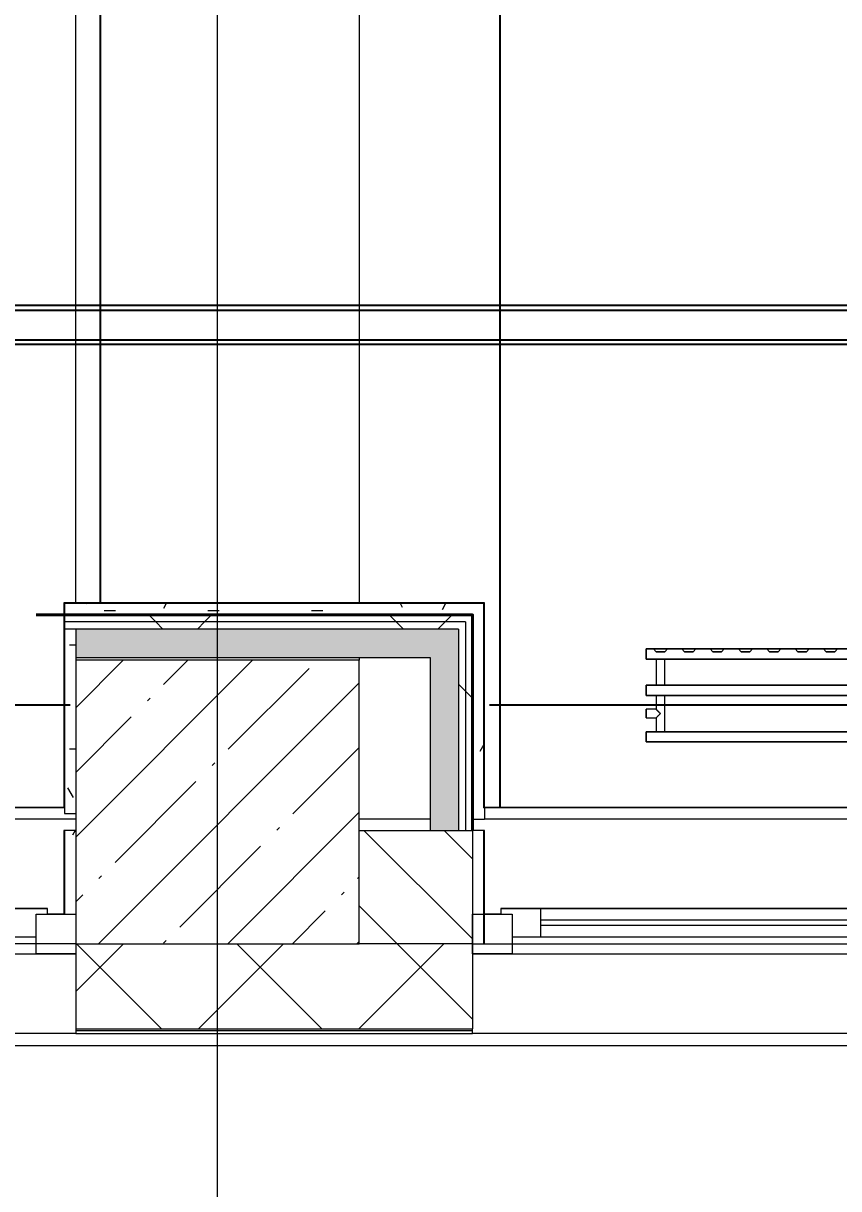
# Model space of a CAD drawing. Header units: millimetres. Extents: x -213911 to 415037, y -3642 to 107391.
# Drawn here: x 60882 to 62321, y -668 to 1387 of the extents above; entities that cross this region are included whole.
import ezdxf

# ---------------------------------------------------------------- set-up
doc = ezdxf.new("R2010")
doc.units = ezdxf.units.MM
doc.layers.add('3) CF4 монтаж', color=104, linetype='Continuous')
for name, color, linetype, lineweight in [('5.5) Перег WD5', 3, 'Continuous', 40), ('A-FLOR', 7, 'Continuous', 9), ('A-GLAZ', 7, 'Continuous', 9), ('A-GLAZ-1', 7, 'Continuous', 5), ('A-WALL', 7, 'Continuous', 5), ('I-WALL', 7, 'Continuous', 5), ('S-COLS', 7, 'Continuous', 9), ('S-COLS-1', 7, 'Continuous', 5), ('Оси', 7, 'Continuous', 9)]:
    doc.layers.add(name, color=color, linetype=linetype, lineweight=lineweight)
for name, color, linetype, lineweight, true_color in [('A-WALL-1', 9, 'Continuous', 5, 0x808080), ('A-WALL-FNSH-1', 9, 'Continuous', 5, 0x808080), ('M-EQPM-1', 7, 'Continuous', 9, 0xb2b2b2)]:
    doc.layers.add(name, color=color, linetype=linetype, lineweight=lineweight, true_color=true_color)
doc.styles.add('ISOCPEUR_1', font='isocpeur.ttf', dxfattribs={"height": 350})
doc.dimstyles.new('ISO-2_0_0_9К_Средний_округл2', dxfattribs={"dimscale": 304.8, "dimtxt": 199.196235, "dimasz": 0.492126, "dimexe": 0.393701, "dimexo": 0, "dimgap": 0, "dimtad": 1, "dimdec": 0, "dimrnd": 10, "dimzin": 0, "dimdsep": 46, "dimtxsty": 'ISOCPEUR_1', "dimblk1": 'OBLIQUE', "dimblk2": 'OBLIQUE', "dimsah": 1, "dimcen": 0.09, "dimdle": 0.393701, "dimazin": 0, "dimtfac": 1, "dimtdec": 4, "dimtix": 1, "dimtmove": 0, "dimatfit": 3, "dimfxl": 1, "dimtvp": 1, "dimtolj": 1, "dimtzin": 0, "dimarcsym": 2})
pattern_1 = [(0, (64.7, -136.06), (243.84, 60.96), [20.117, -162.763, 20.117, -162.763, -975.36]), (0, (64.7, -136.06), (243.84, 60.96), [-365.76, 20.117, -345.643, 20.117, -162.763, -426.72]), (0, (64.7, -136.06), (243.84, 60.96), [-914.4, 20.117, -101.803, 20.117, -284.683]), (120, (156.14, -105.58), (-174.71291, 180.691634), [20.117, -162.763, 20.117, -162.763, -975.36]), (120, (156.14, -105.58), (-174.71291, 180.691634), [-365.76, 20.117, -345.643, 20.117, -162.763, -426.72]), (120, (156.14, -105.58), (-174.71291, 180.691634), [-914.4, 20.117, -101.803, 20.117, -284.683]), (240, (186.62, 16.34), (-69.12709, -241.651634), [20.117, -162.763, 20.117, -162.763, -975.36]), (240, (186.62, 16.34), (-69.12709, -241.651634), [-365.76, 20.117, -345.643, 20.117, -162.763, -426.72]), (240, (186.62, 16.34), (-69.12709, -241.651634), [-914.4, 20.117, -101.803, 20.117, -284.683])]
pattern_2 = [(45, (64.7, -136.06), (-212.132, 212.132), []), (135, (64.7, -136.06), (-212.132, -212.132), [])]

# ---------------------------------------------------------------- blocks, each defined once
blk = doc.blocks.new('BSC_Колонна _Прямоугольная - 500х500-V11-Объем проектирования 1 этажа')
at = {"layer": 'S-COLS-1'}
h = blk.add_hatch(dxfattribs=at)
h.set_pattern_fill('FP_15', color=256, style=0, pattern_type=2)
h.set_pattern_definition([(45, (-61160, -150), (-114.04925, 114.04925), []), (45, (-61045.95, -150), (-114.04925, 114.04925), [201.613, -40.323, 6.706, -33.617])])
h.paths.add_polyline_path([(-250, -250), (250, -250), (250, 250), (-250, 250), (-250, -157.3)])
for p, q in [((250, 250), (-250, 250)), ((-250, 250), (-250, -250)), ((250, -250), (250, 250)), ((-250, -250), (250, -250))]:
    blk.add_line(p, q, dxfattribs=at)
blk = doc.blocks.new('120_Окно_СКБ_1Ст - 120_Окно_СКБ_1Ст 900х2500_h_-20664874-Объем проектирования 1 этажа')
at = {"layer": 'A-GLAZ'}
for p, q in [((-450, -127), (-450, -57)), ((-450, -57), (-380, -57)), ((-380, -57), (-380, -127)), ((380, -127), (380, -57)), ((380, -57), (450, -57)), ((450, -57), (450, -127)), ((380, -87), (-380, -87)), ((-380, -87), (-380, -127)), ((-330, -137), (-330, -87)), ((330, -137), (330, -87)), ((380, -127), (380, -87)), ((-380, -127), (-450, -127)), ((-380, -127), (-400, -127)), ((-400, -127), (-400, -137)), ((-400, -137), (400, -137)), ((400, -137), (-400, -137)), ((450, -127), (380, -127)), ((400, -127), (380, -127)), ((400, -137), (400, -127))]:
    blk.add_line(p, q, dxfattribs=at)
at = {"layer": 'A-GLAZ-1'}
for p, q in [((450, -57), (-450, -57)), ((-330, -107), (330, -107)), ((330, -117), (-330, -117)), ((-430, -127), (-400, -127)), ((400, -127), (430, -127))]:
    blk.add_line(p, q, dxfattribs=at)
blk = doc.blocks.new('120_Окно_СКБ_2Ст - 120_Окно_СКБ_2Ст 2100х2500 _мал створка справа_-V25-Объем проектирования 1 этажа')
at = {"layer": 'A-GLAZ'}
for p, q in [((980, -127), (980, -57)), ((980, -57), (1050, -57)), ((1050, -57), (1050, -127)), ((980, -87), (220, -87)), ((930, -137), (930, -87)), ((980, -127), (980, -87)), ((200, -137), (1000, -137)), ((1000, -137), (200, -137)), ((1050, -127), (980, -127)), ((1000, -127), (980, -127)), ((1000, -137), (1000, -127))]:
    blk.add_line(p, q, dxfattribs=at)
at = {"layer": 'A-GLAZ-1'}
for p, q in [((1050, -57), (-1050, -57)), ((270, -107), (930, -107)), ((930, -117), (270, -117)), ((1000, -127), (1030, -127))]:
    blk.add_line(p, q, dxfattribs=at)
blk = doc.blocks.new('radiator_prado_classic_z_tip_30_po exemplyaru - Classic Z Тип 30-500-V220-Объем проектирования 1 этажа')
at = {"layer": 'M-EQPM-1'}
for p, q in [((0, 228), (0, 210)), ((1600, 228), (0, 228)), ((0, 210), (0, 228)), ((0, 228), (12.5, 228)), ((12.5, 228), (37.5, 228)), ((37.5, 228), (12.5, 228)), ((12.5, 228), (37.5, 228)), ((12.5, 228), (17.5, 223)), ((12.5, 228), (17.5, 223)), ((32.5, 223), (37.5, 228)), ((37.5, 228), (32.5, 223)), ((37.5, 228), (62.5, 228)), ((62.5, 228), (87.5, 228)), ((87.5, 228), (62.5, 228)), ((62.5, 228), (87.5, 228)), ((62.5, 228), (67.5, 223)), ((62.5, 228), (67.5, 223)), ((82.5, 223), (87.5, 228)), ((87.5, 228), (82.5, 223)), ((87.5, 228), (112.5, 228)), ((112.5, 228), (137.5, 228)), ((137.5, 228), (112.5, 228)), ((112.5, 228), (137.5, 228)), ((112.5, 228), (117.5, 223)), ((112.5, 228), (117.5, 223)), ((132.5, 223), (137.5, 228)), ((137.5, 228), (132.5, 223)), ((137.5, 228), (162.5, 228)), ((162.5, 228), (187.5, 228)), ((187.5, 228), (162.5, 228)), ((162.5, 228), (187.5, 228)), ((162.5, 228), (167.5, 223)), ((162.5, 228), (167.5, 223)), ((182.5, 223), (187.5, 228)), ((187.5, 228), (182.5, 223)), ((187.5, 228), (212.5, 228)), ((212.5, 228), (237.5, 228)), ((237.5, 228), (212.5, 228)), ((212.5, 228), (237.5, 228)), ((212.5, 228), (217.5, 223)), ((212.5, 228), (217.5, 223)), ((232.5, 223), (237.5, 228)), ((237.5, 228), (232.5, 223)), ((237.5, 228), (262.5, 228)), ((262.5, 228), (287.5, 228)), ((287.5, 228), (262.5, 228)), ((262.5, 228), (287.5, 228)), ((262.5, 228), (267.5, 223)), ((262.5, 228), (267.5, 223)), ((282.5, 223), (287.5, 228)), ((287.5, 228), (282.5, 223)), ((287.5, 228), (312.5, 228)), ((312.5, 228), (337.5, 228)), ((337.5, 228), (312.5, 228)), ((312.5, 228), (337.5, 228)), ((312.5, 228), (317.5, 223)), ((312.5, 228), (317.5, 223)), ((332.5, 223), (337.5, 228)), ((337.5, 228), (332.5, 223)), ((337.5, 228), (362.5, 228)), ((0, 210), (1600, 210)), ((17.8, 210), (0, 210)), ((32.5, 223), (17.5, 223)), ((17.5, 223), (32.5, 223)), ((17.5, 210), (17.5, 164)), ((17.5, 210), (17.5, 164)), ((17.8, 210), (17.5, 210)), ((17.5, 210), (17.8, 210)), ((17.8, 210), (17.5, 210)), ((17.5, 210), (32.5, 210)), ((32.2, 210), (17.8, 210)), ((17.8, 210), (32.2, 210)), ((32.2, 210), (17.8, 210)), ((32.5, 210), (32.2, 210)), ((32.2, 210), (32.5, 210)), ((32.5, 210), (32.2, 210)), ((1567.8, 210), (32.2, 210)), ((32.5, 164), (32.5, 210)), ((32.5, 164), (32.5, 210)), ((82.5, 223), (67.5, 223)), ((67.5, 223), (82.5, 223)), ((132.5, 223), (117.5, 223)), ((117.5, 223), (132.5, 223)), ((182.5, 223), (167.5, 223)), ((167.5, 223), (182.5, 223)), ((232.5, 223), (217.5, 223)), ((217.5, 223), (232.5, 223)), ((282.5, 223), (267.5, 223)), ((267.5, 223), (282.5, 223)), ((332.5, 223), (317.5, 223)), ((317.5, 223), (332.5, 223)), ((1600, 164), (0, 164)), ((0, 164), (0, 146)), ((0, 146), (0, 164)), ((0, 164), (17.8, 164)), ((0, 146), (1600, 146)), ((18.5, 146), (0, 146)), ((17.8, 164), (17.5, 164)), ((17.5, 164), (17.8, 164)), ((17.8, 164), (17.5, 164)), ((17.5, 164), (32.5, 164)), ((17.5, 146), (17.5, 121.5)), ((17.5, 146), (17.5, 121.5)), ((17.5, 146), (18.5, 146)), ((18.5, 146), (17.5, 146)), ((17.5, 146), (18.5, 146)), ((32.5, 146), (17.5, 146)), ((32.2, 164), (17.8, 164)), ((17.8, 164), (32.2, 164)), ((32.2, 164), (17.8, 164)), ((18.5, 146), (32.2, 146)), ((32.2, 146), (18.5, 146)), ((18.5, 146), (32.2, 146)), ((32.5, 164), (32.2, 164)), ((32.2, 164), (32.5, 164)), ((32.5, 164), (32.2, 164)), ((32.2, 164), (1567.8, 164)), ((32.2, 146), (32.5, 146)), ((32.5, 146), (32.2, 146)), ((32.2, 146), (32.5, 146)), ((1567.8, 146), (32.2, 146)), ((32.5, 82), (32.5, 146)), ((32.5, 82), (32.5, 146)), ((17.5, 121.5), (0, 121.5)), ((17.5, 121.5), (0, 121.5)), ((0, 121.5), (0, 120.5)), ((0, 106.5), (0, 121.5)), ((0, 120.5), (0, 107.5)), ((0, 120.5), (0, 119.3)), ((0, 114), (0, 120.5)), ((0, 120.5), (0, 120.5)), ((0, 119.3), (0, 117.8)), ((0, 117.8), (0, 114)), ((0, 114), (0, 110.3)), ((0, 107.5), (0, 114)), ((0, 110.3), (0, 108.7)), ((0, 108.7), (0, 107.5)), ((0, 107.5), (0, 106.5)), ((0, 107.5), (0, 107.5)), ((0, 106.5), (17.5, 106.5)), ((0, 106.5), (17.5, 106.5)), ((17.5, 106.5), (17.5, 82)), ((17.5, 106.5), (17.5, 82)), ((1600, 82), (0, 82)), ((0, 82), (0, 64)), ((0, 64), (0, 82)), ((0, 82), (18.5, 82)), ((1600, 64), (0, 64)), ((0, 64), (1600, 64)), ((18.5, 82), (17.5, 82)), ((17.5, 82), (18.5, 82)), ((18.5, 82), (17.5, 82)), ((17.5, 82), (32.5, 82)), ((32.2, 82), (18.5, 82)), ((18.5, 82), (32.2, 82)), ((32.2, 82), (18.5, 82)), ((32.5, 82), (32.2, 82)), ((32.2, 82), (32.5, 82)), ((32.5, 82), (32.2, 82)), ((32.2, 82), (1567.8, 82))]:
    blk.add_line(p, q, dxfattribs=at)
for points, knots in [([(18.5, 120.5), (18.4, 120.6), (18.3, 120.7), (18.1, 120.9), (17.9, 121.1), (17.8, 121.2), (17.7, 121.3), (17.5, 121.5), (17.5, 121.5), (17.5, 121.5)], [0.7142857, 0.7142857, 0.7142857, 0.7142857, 0.75, 0.7857143, 0.8214286, 0.8571429, 0.8928571, 0.9285714, 1, 1, 1, 1]), ([(17.5, 121.5), (17.5, 121.5), (17.5, 121.5), (17.7, 121.3), (17.8, 121.2), (17.9, 121.1), (18.1, 120.9), (18.3, 120.7), (18.4, 120.6), (18.5, 120.5)], [0, 0, 0, 0, 0.0714286, 0.1071429, 0.1428571, 0.1785714, 0.2142857, 0.25, 0.2857143, 0.2857143, 0.2857143, 0.2857143]), ([(17.5, 121.5), (17.5, 121.5), (17.5, 121.5), (17.7, 121.3), (17.8, 121.2), (17.9, 121.1), (18.1, 120.9), (18.3, 120.7), (18.4, 120.6), (18.5, 120.5)], [0, 0, 0, 0, 0.0714286, 0.1071429, 0.1428571, 0.1785714, 0.2142857, 0.25, 0.2857143, 0.2857143, 0.2857143, 0.2857143]), ([(25, 114), (24.5, 114.5), (23.6, 115.4), (22.4, 116.6), (21.6, 117.4), (21.1, 117.9), (20.8, 118.2), (20.5, 118.5), (20.2, 118.8), (19.8, 119.1), (19.6, 119.4), (19.3, 119.7), (19, 120), (18.7, 120.3), (18.5, 120.5), (18.3, 120.7), (18.1, 120.9), (17.9, 121.1), (17.8, 121.2), (17.7, 121.3), (17.5, 121.5), (17.5, 121.5), (17.5, 121.5)], [0, 0, 0, 0, 0.142857, 0.285714, 0.357143, 0.392857, 0.428571, 0.464286, 0.5, 0.535714, 0.571429, 0.607143, 0.642857, 0.678571, 0.714286, 0.75, 0.785714, 0.821429, 0.857143, 0.892857, 0.928571, 1, 1, 1, 1]), ([(17.5, 106.5), (17.5, 106.5), (17.5, 106.5), (17.7, 106.7), (17.8, 106.8), (17.9, 106.9), (18.1, 107.1), (18.3, 107.3), (18.5, 107.5), (18.7, 107.7), (19, 108), (19.3, 108.3), (19.6, 108.6), (19.8, 108.9), (20.3, 109.3), (20.7, 109.7), (21.1, 110.1), (21.6, 110.6), (22.4, 111.4), (23.6, 112.6), (24.5, 113.5), (25, 114)], [0, 0, 0, 0, 0.071429, 0.107143, 0.142857, 0.178571, 0.214286, 0.25, 0.285714, 0.321429, 0.357143, 0.392857, 0.428571, 0.464286, 0.5, 0.571429, 0.607143, 0.642857, 0.714286, 0.857143, 1, 1, 1, 1]), ([(17.5, 106.5), (17.5, 106.5), (17.5, 106.5), (17.7, 106.7), (17.8, 106.8), (17.9, 106.9), (18.1, 107.1), (18.3, 107.3), (18.4, 107.4), (18.5, 107.5)], [0, 0, 0, 0, 0.0714286, 0.1071429, 0.1428571, 0.1785714, 0.2142857, 0.25, 0.2857143, 0.2857143, 0.2857143, 0.2857143]), ([(18.5, 107.5), (18.4, 107.4), (18.3, 107.3), (18.1, 107.1), (17.9, 106.9), (17.8, 106.8), (17.7, 106.7), (17.5, 106.5), (17.5, 106.5), (17.5, 106.5)], [0.7142857, 0.7142857, 0.7142857, 0.7142857, 0.75, 0.7857143, 0.8214286, 0.8571429, 0.8928571, 0.9285714, 1, 1, 1, 1]), ([(18.5, 107.5), (18.4, 107.4), (18.3, 107.3), (18.1, 107.1), (17.9, 106.9), (17.8, 106.8), (17.7, 106.7), (17.5, 106.5), (17.5, 106.5), (17.5, 106.5)], [0.7142857, 0.7142857, 0.7142857, 0.7142857, 0.75, 0.7857143, 0.8214286, 0.8571429, 0.8928571, 0.9285714, 1, 1, 1, 1]), ([(22.1, 116.9), (21.9, 117.1), (21.6, 117.4), (21.1, 117.9), (20.8, 118.2), (20.5, 118.5), (20.2, 118.8), (19.9, 119.2), (19.7, 119.3), (19.6, 119.4)], [0.2857143, 0.2857143, 0.2857143, 0.2857143, 0.3571429, 0.3928571, 0.4285714, 0.4642857, 0.5, 0.5357143, 0.5714286, 0.5714286, 0.5714286, 0.5714286]), ([(19.6, 119.4), (19.7, 119.3), (19.9, 119.2), (20.3, 118.7), (20.7, 118.3), (21.1, 117.9), (21.6, 117.4), (21.9, 117.1), (22.1, 116.9)], [0.4285714, 0.4285714, 0.4285714, 0.4285714, 0.4642857, 0.5, 0.5714286, 0.6071429, 0.6428571, 0.7142857, 0.7142857, 0.7142857, 0.7142857]), ([(19.6, 119.4), (19.7, 119.3), (19.8, 119.1), (20.3, 118.7), (20.7, 118.3), (21.1, 117.9), (21.6, 117.4), (21.9, 117.1), (22.1, 116.9)], [0.4285714, 0.4285714, 0.4285714, 0.4285714, 0.4642857, 0.5, 0.5714286, 0.6071429, 0.6428571, 0.7142857, 0.7142857, 0.7142857, 0.7142857]), ([(19.6, 108.6), (19.7, 108.7), (19.9, 108.8), (20.3, 109.3), (20.7, 109.7), (21.1, 110.1), (21.6, 110.6), (21.9, 110.9), (22.1, 111.1)], [0.4285714, 0.4285714, 0.4285714, 0.4285714, 0.4642857, 0.5, 0.5714286, 0.6071429, 0.6428571, 0.7142857, 0.7142857, 0.7142857, 0.7142857]), ([(22.1, 111.1), (21.9, 110.9), (21.6, 110.6), (21.1, 110.1), (20.8, 109.8), (20.5, 109.5), (20.2, 109.2), (19.9, 108.8), (19.7, 108.7), (19.6, 108.6)], [0.2857143, 0.2857143, 0.2857143, 0.2857143, 0.3571429, 0.3928571, 0.4285714, 0.4642857, 0.5, 0.5357143, 0.5714286, 0.5714286, 0.5714286, 0.5714286]), ([(22.1, 111.1), (21.9, 110.9), (21.6, 110.6), (21.1, 110.1), (20.8, 109.8), (20.5, 109.5), (20.2, 109.2), (19.8, 108.9), (19.7, 108.7), (19.6, 108.6)], [0.2857143, 0.2857143, 0.2857143, 0.2857143, 0.3571429, 0.3928571, 0.4285714, 0.4642857, 0.5, 0.5357143, 0.5714286, 0.5714286, 0.5714286, 0.5714286])]:
    blk.add_open_spline(points, degree=3, knots=knots, dxfattribs=at)
for points in [[(19.6, 119.4), (19.5, 119.5), (19.3, 119.7), (19, 120), (18.7, 120.3), (18.6, 120.4), (18.5, 120.5)], [(18.5, 120.5), (18.6, 120.4), (18.7, 120.3), (19, 120), (19.3, 119.7), (19.5, 119.5), (19.6, 119.4)], [(18.5, 120.5), (18.6, 120.4), (18.7, 120.3), (19, 120), (19.3, 119.7), (19.5, 119.5), (19.6, 119.4)], [(18.5, 107.5), (18.6, 107.6), (18.7, 107.7), (19, 108), (19.3, 108.3), (19.5, 108.5), (19.6, 108.6)], [(19.6, 108.6), (19.5, 108.5), (19.3, 108.3), (19, 108), (18.7, 107.7), (18.6, 107.6), (18.5, 107.5)], [(19.6, 108.6), (19.5, 108.5), (19.3, 108.3), (19, 108), (18.7, 107.7), (18.6, 107.6), (18.5, 107.5)], [(25, 114), (24.5, 114.5), (23.6, 115.4), (22.6, 116.4), (22.1, 116.9)], [(22.1, 116.9), (22.6, 116.4), (23.6, 115.4), (24.5, 114.5), (25, 114)], [(22.1, 116.9), (22.6, 116.4), (23.6, 115.4), (24.5, 114.5), (25, 114)], [(22.1, 111.1), (22.6, 111.6), (23.6, 112.6), (24.5, 113.5), (25, 114)], [(25, 114), (24.5, 113.5), (23.6, 112.6), (22.6, 111.6), (22.1, 111.1)], [(25, 114), (24.5, 113.5), (23.6, 112.6), (22.6, 111.6), (22.1, 111.1)]]:
    blk.add_open_spline(points, degree=3, dxfattribs=at)
blk = doc.blocks.new('_Oblique')
at = {"color": 0, "linetype": 'ByBlock', "lineweight": -2}
blk.add_line((-0.5, -0.5), (0.5, 0.5), dxfattribs=at)
blk = doc.blocks.new('*D2003')
at = {"layer": '5.5) Перег WD5', "color": 0, "lineweight": -2, "transparency": 16777216}
for p, q in [((22574.7, 383.9), (22574.7, 941.3)), ((22719.7, 383.9), (22719.7, 941.3)), ((22454.7, 821.3), (22719.7, 821.3)), ((22719.7, 821.3), (69769, 821.3))]:
    blk.add_line(p, q, dxfattribs=at)
at = {"layer": 'Defpoints', "color": 0, "transparency": 16777216}
for p in [(22719.7, 821.3), (22574.7, 383.9), (22719.7, 383.9)]:
    blk.add_point(p, dxfattribs=at)
at = {"layer": '5.5) Перег WD5', "color": 0, "lineweight": -2, "transparency": 16777216, "xscale": 304.8, "yscale": 304.8, "zscale": 304.8, "rotation": 180}
blk.add_blockref('_Oblique', (22574.7, 821.3), dxfattribs=at)
at = {"layer": '5.5) Перег WD5', "color": 0, "lineweight": -2, "transparency": 16777216, "xscale": 304.8, "yscale": 304.8, "zscale": 304.8}
blk.add_blockref('_Oblique', (22719.7, 821.3), dxfattribs=at)
at = {"layer": '5.5) Перег WD5', "color": 0, "lineweight": 25, "transparency": 16777216, "insert": (69264.6, 1288), "char_height": 350, "width": 413.715, "attachment_point": 1, "line_spacing_factor": 1.149209, "style": 'ISOCPEUR_1'}
blk.add_mtext('\\A1;150', dxfattribs=at)
blk = doc.blocks.new('*D2015')
at = {"layer": '5.5) Перег WD5', "color": 0, "lineweight": -2, "transparency": 16777216}
for p, q in [((29874.4, 363.9), (29874.4, 1001.1)), ((30274.7, 859.2), (30274.7, 1001.1)), ((29754.4, 881.1), (30274.7, 881.1)), ((30274.7, 881.1), (85573, 881.1))]:
    blk.add_line(p, q, dxfattribs=at)
at = {"layer": 'Defpoints', "color": 0, "transparency": 16777216}
for p in [(30274.7, 881.1), (30274.7, 859.2), (29874.4, 363.9)]:
    blk.add_point(p, dxfattribs=at)
at = {"layer": '5.5) Перег WD5', "color": 0, "lineweight": -2, "transparency": 16777216, "xscale": 304.8, "yscale": 304.8, "zscale": 304.8, "rotation": 180}
blk.add_blockref('_Oblique', (29874.4, 881.1), dxfattribs=at)
at = {"layer": '5.5) Перег WD5', "color": 0, "lineweight": -2, "transparency": 16777216, "xscale": 304.8, "yscale": 304.8, "zscale": 304.8}
blk.add_blockref('_Oblique', (30274.7, 881.1), dxfattribs=at)
at = {"layer": '5.5) Перег WD5', "color": 0, "lineweight": 25, "transparency": 16777216, "insert": (84984, 1347.7), "char_height": 350, "width": 478.071, "attachment_point": 1, "line_spacing_factor": 1.149209, "style": 'ISOCPEUR_1'}
blk.add_mtext('\\A1;400', dxfattribs=at)
blk = doc.blocks.new('*D2017')
at = {"layer": '5.5) Перег WD5', "color": 0, "lineweight": -2, "transparency": 16777216}
for p, q in [((36372.4, 383.9), (36372.4, 949.2)), ((36812.4, 383.9), (36812.4, 949.2)), ((36252.4, 829.2), (36812.4, 829.2)), ((36812.4, 829.2), (94860.3, 829.2))]:
    blk.add_line(p, q, dxfattribs=at)
at = {"layer": 'Defpoints', "color": 0, "transparency": 16777216}
for p in [(36812.4, 829.2), (36372.4, 383.9), (36812.4, 383.9)]:
    blk.add_point(p, dxfattribs=at)
at = {"layer": '5.5) Перег WD5', "color": 0, "lineweight": -2, "transparency": 16777216, "xscale": 304.8, "yscale": 304.8, "zscale": 304.8, "rotation": 180}
blk.add_blockref('_Oblique', (36372.4, 829.2), dxfattribs=at)
at = {"layer": '5.5) Перег WD5', "color": 0, "lineweight": -2, "transparency": 16777216, "xscale": 304.8, "yscale": 304.8, "zscale": 304.8}
blk.add_blockref('_Oblique', (36812.4, 829.2), dxfattribs=at)
at = {"layer": '5.5) Перег WD5', "color": 0, "lineweight": 25, "transparency": 16777216, "insert": (94242.3, 1295.9), "char_height": 350, "width": 501.055, "attachment_point": 1, "line_spacing_factor": 1.149209, "style": 'ISOCPEUR_1'}
blk.add_mtext('\\A1;440', dxfattribs=at)

msp = doc.modelspace()

# ---------------------------------------------------------------- hatches: boundary and pattern name
at = {"layer": '3) CF4 монтаж'}
h = msp.add_hatch(dxfattribs=at)
h.set_pattern_fill('ANSI37', color=256, scale=222, angle=45, style=0)
h.set_pattern_definition([(90, (-15810.7, -49154.7), (-704.85, 0), []), (180, (-15810.7, -49154.7), (-6e-14, -704.85), [])])
h.paths.add_polyline_path([(62905.6, 4.8), (65464.7, 4.8), (65464.7, 7524.8), (62284.7, 7524.8), (62284.7, 6914.8), (60964.7, 6914.8), (60964.7, 7544.8), (57004.7, 7544.8), (57004.7, 6914.8), (55384.7, 6914.8), (55384.7, 7524.8), (53784.7, 7524.8), (53784.7, 6914.8), (51964.7, 6914.8), (51964.7, 7544.8), (48004.7, 7544.8), (48004.7, 7244.8), (47724.7, 7244.8), (47724.7, 684.8), (48004.7, 684.8), (48004.7, 4.8), (51926.2, 4.8), (51926.2, 364.8), (52854.7, 364.8), (52854.7, 4.8), (56464.7, 4.8), (56464.7, 364.8), (57254.7, 364.8), (57254.7, 4.8), (60964.7, 4.8), (60964.7, 364.8), (61704.7, 364.8), (61704.7, 4.8)])
h.paths.add_polyline_path([(56589.9, 1882.9), (56491.2, 1882.9), (56491.2, 2282.9), (57491.2, 2282.9), (57491.2, 1882.9), (57196.8, 1882.9)])
at = {"layer": 'A-WALL'}
h = msp.add_hatch(dxfattribs=at)
h.set_pattern_fill('FP_2', color=256, style=0, pattern_type=2)
h.set_pattern_definition([(135, (64.7, -136.06), (-70.71068, -70.71068), [])])
h.paths.add_polyline_path([(56974.7, -236.1), (57224.7, -236.1), (57224.7, -36.1), (56974.7, -36.1), (56974.7, -143.3)])
h.paths.add_polyline_path([(47974.7, -236.1), (48224.7, -236.1), (48223.9, -36.1), (47974.7, -36.1), (47974.7, -143.3)])
h.paths.add_polyline_path([(49124.7, -236.1), (49836.2, -236.1), (49836.2, -36.1), (49124.7, -36.1), (49124.7, -143.3)])
h.paths.add_polyline_path([(51936.2, -236.1), (51974.7, -236.1), (51974.7, -36.1), (51936.2, -36.1), (51936.2, -143.3)])
h.paths.add_polyline_path([(52474.7, -236.1), (53374.7, -236.1), (53374.7, -36.1), (52474.7, -36.1), (52474.7, -161.2)])
h.paths.add_polyline_path([(59324.7, -236.1), (60074.7, -236.1), (60074.7, -36.1), (59324.7, -36.1), (59324.7, -143.3)])
h.paths.add_polyline_path([(61474.7, -236.1), (61674.7, -236.1), (61674.7, -36.1), (61474.7, -36.1), (61474.7, -143.3)])
h.paths.add_polyline_path([(65224.7, -236.1), (65474.7, -236.1), (65474.7, -36.1), (65224.7, -36.1), (65224.7, -143.3)])
h.paths.add_polyline_path([(64324.7, -236.1), (64324.7, -36.1), (63774.7, -36.1), (63774.7, -236.1)])
h = msp.add_hatch(dxfattribs=at)
h.set_pattern_fill('FP_24', color=256, style=0, pattern_type=2)
h.set_pattern_definition([(45, (64.7, -136.06), (-141.42136, 141.42136), []), (135, (64.7, -136.06), (-141.42136, -141.42136), [])])
h.paths.add_polyline_path([(75756.8, -386.1), (75764.7, -386.1), (75764.7, -236.1), (74044.7, -236.1), (74044.7, -386.1), (75544.7, -386.1)])
h.paths.add_polyline_path([(70724.7, -386.1), (70724.7, -236.1), (67124.7, -236.1), (67124.7, -386.1), (69886.1, -386.1)])
h.paths.add_polyline_path([(72300.8, -386.1), (72344.7, -386.1), (72344.7, -236.1), (71624.7, -237.9), (71624.7, -386.1), (72144.7, -386.1)])
h.paths.add_polyline_path([(65224.7, -386.1), (66224.7, -386.1), (66224.7, -236.1), (65224.7, -236.1), (65224.7, -254.1)])
h.paths.add_polyline_path([(63774.7, -386.1), (64324.7, -386.1), (64324.7, -236.1), (63774.7, -236.1), (63774.7, -257.4)])
h.paths.add_polyline_path([(60974.7, -386.1), (61674.7, -386.1), (61674.7, -236.1), (60974.7, -236.1), (60974.7, -264.3)])
h.paths.add_polyline_path([(60074.7, -386.1), (60074.7, -236.1), (59324.7, -236.1), (59324.7, -386.1)])
h.paths.add_polyline_path([(57224.7, -386.1), (57224.7, -236.1), (56474.7, -236.1), (56474.7, -386.1)])
h.paths.add_polyline_path([(53374.7, -386.1), (53374.7, -236.1), (51936.2, -236.1), (51936.2, -386.1)])
h.paths.add_polyline_path([(49836.2, -386.1), (49836.2, -236.1), (49124.7, -236.1), (49124.7, -386.1), (49255.4, -386.1)])
h.paths.add_polyline_path([(48224.7, -386.1), (48224.7, -236.1), (47474.7, -236.1), (47474.7, -386.1)])
h.paths.add_polyline_path([(44374.7, -386.1), (44374.7, -236.1), (42802.2, -236.1), (42802.2, -386.1)])
h.paths.add_polyline_path([(38940.1, -386.1), (39104.7, -386.1), (39104.7, -236.1), (38054.7, -236.1), (38054.7, -386.1)])
h.paths.add_polyline_path([(40702.2, -386.1), (40702.2, -236.1), (40004.7, -236.1), (40004.7, -386.1)])
h.paths.add_polyline_path([(36877, -386.1), (37154.7, -386.1), (37154.7, -236.1), (36034.7, -236.1), (36034.7, -386.1)])
h.paths.add_polyline_path([(33934.7, -386.1), (33934.7, -236.1), (33074.7, -236.1), (33074.7, -386.1)])
h.paths.add_polyline_path([(30274.7, -386.1), (30274.7, -236.1), (29274.4, -236.1), (29274.4, -386.1)])
h.paths.add_polyline_path([(28374.4, -386.1), (28374.4, -236.1), (27374.7, -236.1), (27374.7, -386.1)])
h.paths.add_polyline_path([(26474.7, -386.1), (26474.7, -236.1), (25499.7, -236.1), (25499.7, -386.1)])
h.paths.add_polyline_path([(22699.7, -386.1), (22699.7, -236.1), (21674.7, -236.1), (21674.7, -386.1)])
h.paths.add_polyline_path([(19424.7, -386.1), (20774.7, -386.1), (20774.7, -236.1), (19424.7, -236.1), (19424.7, -367.6)])
h.paths.add_polyline_path([(17324.7, -386.1), (17324.7, -236.1), (16574.7, -236.1), (16574.7, -386.1)])
h.paths.add_polyline_path([(14924.7, -386.1), (15674.7, -386.1), (15674.7, -236.1), (14924.7, -236.1), (14924.7, -378.8)])
h.paths.add_polyline_path([(12120.3, -386.1), (12824.7, -384.1), (12824.7, -236.1), (12074.7, -236.1), (12074.7, -386.1)])
h.paths.add_polyline_path([(7994.1, -386.1), (8324.4, -386.1), (8324.4, -236.1), (6894.7, -236.1), (6894.7, -386.1), (7724.7, -386.1)])
h.paths.add_polyline_path([(9224.4, -386.1), (9974.7, -386.1), (9974.7, -236.1), (9224.4, -236.1), (9224.4, -254.1)])
h.paths.add_polyline_path([(174.7, -386.1), (3794.7, -386.1), (3794.7, -236.1), (-195.3, -236.1), (-195.3, -386.1), (-45.3, -386.1)])
at = {"layer": 'I-WALL'}
h = msp.add_hatch(dxfattribs=at)
h.set_pattern_fill('FP_191', color=256, style=0, pattern_type=2)
h.set_pattern_definition(pattern_1)
h.paths.add_polyline_path([(60954.7, -6.1), (60974.7, -6.1), (60974.7, 318.9), (60954.7, 318.9), (60954.7, 121.7)])
h.paths.add_polyline_path([(60974.7, 343.9), (60974.7, 363.9), (60954.7, 363.9), (60954.7, 343.9)])
h = msp.add_hatch(dxfattribs=at)
h.set_pattern_fill('FP_191', color=256, style=0, pattern_type=2)
h.set_pattern_definition(pattern_1)
h.paths.add_polyline_path([(60974.7, 343.9), (61694.7, 343.9), (61694.7, 363.9), (60974.7, 363.9)])
h = msp.add_hatch(dxfattribs=at)
h.set_pattern_fill('FP_192', color=256, style=0, pattern_type=2)
h.set_pattern_definition(pattern_2)
h.paths.add_polyline_path([(61118, 331.4), (61674.7, 331.4), (61674.7, 343.9), (60954.7, 343.9), (60954.7, 331.4), (60974.7, 331.4)])
h = msp.add_hatch(dxfattribs=at)
h.set_pattern_fill('FP_192', color=256, style=0, pattern_type=2)
h.set_pattern_definition(pattern_2)
h.paths.add_polyline_path([(61662.2, 318.9), (61662.2, 331.4), (60954.7, 331.4), (60954.7, 318.9), (61649.7, 318.9)])
h = msp.add_hatch(dxfattribs=at)
h.set_pattern_fill('FP_192', color=256, style=0, pattern_type=2)
h.set_pattern_definition(pattern_2)
h.paths.add_polyline_path([(61674.7, -36.1), (61674.7, 331.4), (61662.2, 331.4), (61662.2, -36.1)])
h = msp.add_hatch(dxfattribs=at)
h.set_pattern_fill('FP_191', color=256, style=0, pattern_type=2)
h.set_pattern_definition(pattern_1)
h.paths.add_polyline_path([(61694.7, -16.1), (61694.7, 343.9), (61674.7, 343.9), (61674.7, -16.1)])
for points in [[(61474.3, 268.9), (61649.7, 268.9), (61649.7, 318.9), (60974.7, 318.9), (60974.7, 268.9), (61118, 268.9)], [(61633.8, -36.1), (61649.7, -36.1), (61649.7, 268.9), (61599.7, 268.9), (61599.7, -36.1)]]:
    msp.add_hatch(color=256, dxfattribs=at).paths.add_polyline_path(points)
h = msp.add_hatch(dxfattribs=at)
h.set_pattern_fill('FP_192', color=256, style=0, pattern_type=2)
h.set_pattern_definition(pattern_2)
h.paths.add_polyline_path([(61662.2, -36.1), (61662.2, 318.9), (61649.7, 318.9), (61649.7, -36.1)])
h = msp.add_hatch(dxfattribs=at)
h.set_pattern_fill('FP_191', color=256, style=0, pattern_type=2)
h.set_pattern_definition(pattern_1)
h.paths.add_polyline_path([(60954.7, -184.1), (60974.7, -184.1), (60974.7, -36.1), (60954.7, -36.1), (60954.7, -174.1)])

# ---------------------------------------------------------------- linework, layer by layer
at = {"layer": '5.5) Перег WD5'}
msp.add_lwpolyline([(60904.7, 343.9), (61674.7, 343.9), (61674.7, -36.1)], dxfattribs=at)
at = {"layer": 'A-FLOR'}
for p, q in [((60974.7, 363.9), (60974.7, 6913.9)), ((61474.7, 6913.9), (61474.7, 363.9)), ((61694.7, 363.9), (60954.7, 363.9)), ((60954.7, 363.9), (60954.7, 3.9)), ((61694.7, 3.9), (61694.7, 363.9)), ((61474.7, 268.9), (61474.7, 263.9)), ((61474.7, 263.9), (60974.7, 263.9)), ((60954.7, 3.9), (57244.7, 3.9)), ((65454.7, 3.9), (61695.7, 3.9)), ((60974.7, -16.1), (57244.7, -16.1)), ((61599.7, -16.1), (61474.7, -16.1))]:
    msp.add_line(p, q, dxfattribs=at)
at = {"layer": 'A-WALL'}
for p, q in [((61662.2, 331.4), (60954.7, 331.4)), ((61662.2, 331.4), (61662.2, -36.1)), ((61649.7, 318.9), (60954.7, 318.9)), ((60974.7, 318.9), (60974.7, 263.9)), ((61649.7, 318.9), (61649.7, -36.1)), ((61694.7, 3.9), (61695.7, 3.9)), ((61674.7, -236.1), (61474.7, -236.1)), ((61694.7, -236.1), (63754.7, -236.1)), ((60974.7, -386.1), (61674.7, -386.1)), ((60974.7, -389.1), (61674.7, -389.1)), ((60974.7, -394.1), (60074.7, -394.1)), ((63774.7, -394.1), (61674.7, -394.1)), ((72344.7, -416.1), (-225.3, -416.1))]:
    msp.add_line(p, q, dxfattribs=at)
at = {"layer": 'A-WALL-1'}
for p, q in [((61674.7, 343.9), (60954.7, 343.9)), ((61674.7, 343.9), (61674.7, -386.1)), ((60974.7, 268.9), (61599.7, 268.9)), ((61599.7, 268.9), (61599.7, -36.1)), ((60954.7, 3.9), (60954.7, -6.1)), ((60954.7, -6.1), (60974.7, -6.1)), ((61674.7, -16.1), (61695.7, -16.1)), ((60954.7, -36.1), (60954.7, -184.1)), ((60974.7, -36.1), (60954.7, -36.1)), ((61474.7, -36.1), (61674.7, -36.1)), ((61694.7, -36.1), (61674.7, -36.1)), ((61694.7, -236.1), (61694.7, -36.1)), ((60954.7, -184.1), (60974.7, -184.1)), ((60974.7, -236.1), (60974.7, -386.1)), ((61674.7, -236.1), (61694.7, -236.1))]:
    msp.add_line(p, q, dxfattribs=at)
at = {"layer": 'A-WALL-FNSH-1'}
for p, q in [((60953.7, 364.9), (60953.7, 4.9)), ((61695.7, 364.9), (60953.7, 364.9)), ((61695.7, 3.9), (61695.7, 364.9)), ((60953.7, 4.9), (60954.7, 4.9)), ((60953.7, -36.1), (60953.7, -184.1)), ((60954.7, -36.1), (60953.7, -36.1)), ((61695.7, -36.1), (61694.7, -36.1)), ((61695.7, -236.1), (61695.7, -36.1)), ((60953.7, -184.1), (60954.7, -184.1)), ((61694.7, -236.1), (61695.7, -236.1)), ((60974.7, -386.1), (60974.7, -394.1)), ((61674.7, -394.1), (61674.7, -386.1)), ((60974.7, -394.1), (61674.7, -394.1))]:
    msp.add_line(p, q, dxfattribs=at)
at = {"layer": 'I-WALL'}
for p, q in [((60074.7, 4.9), (60953.7, 4.9)), ((61695.7, 4.9), (63774.7, 4.9)), ((61695.7, 3.9), (61695.7, -16.1)), ((63974.7, -16.1), (61695.7, -16.1)), ((60974.7, -236.1), (60074.7, -236.1))]:
    msp.add_line(p, q, dxfattribs=at)
at = {"layer": 'Оси'}
msp.add_lwpolyline([(62048.9, -2042.3), (62048.9, -1322.8), (61224.7, -759.5), (61224.7, 4240.5), (61224.7, 22262), (61224.7, 27262)], dxfattribs=at)

# ---------------------------------------------------------------- block references
at = {"layer": 'A-GLAZ', "color": 3, "rotation": 180}
for name, p in [('120_Окно_СКБ_1Ст - 120_Окно_СКБ_1Ст 900х2500_h_-20664874-Объем проектирования 1 этажа', (60524.7, -311.1)), ('120_Окно_СКБ_2Ст - 120_Окно_СКБ_2Ст 2100х2500 _мал створка справа_-V25-Объем проектирования 1 этажа', (62724.7, -311.1))]:
    msp.add_blockref(name, p, dxfattribs=at)
at = {"layer": 'M-EQPM-1'}
msp.add_blockref('radiator_prado_classic_z_tip_30_po exemplyaru - Classic Z Тип 30-500-V220-Объем проектирования 1 этажа', (61981.2, 55.9), dxfattribs=at)
at = {"layer": 'S-COLS'}
msp.add_blockref('BSC_Колонна _Прямоугольная - 500х500-V11-Объем проектирования 1 этажа', (61224.7, 13.9), dxfattribs=at)

# ---------------------------------------------------------------- dimensions: what is measured, and where the dimension line sits
at = {"layer": '5.5) Перег WD5', "color": 18, "lineweight": 25, "true_color": 0x000000}
for base, p1, p2, override, picture, middle in [((30274.7, 881.1), (29874.4, 363.9), (30274.7, 859.2), {"dimasz": 1, "dimpost": '<>', "dimtxsty": 'ISOCPEUR_1', "dimfxl": 636.772131}, '*D2015', (85223, 881.1)), ((36812.4, 829.2), (36372.4, 383.9), (36812.4, 383.9), {"dimasz": 1, "dimpost": '<>', "dimtxsty": 'ISOCPEUR_1', "dimfxl": 440.000113}, '*D2017', (94492.8, 829.2)), ((22719.7, 821.3), (22574.7, 383.9), (22719.7, 383.9), {"dimasz": 1, "dimpost": '<>', "dimtxsty": 'ISOCPEUR_1', "dimfxl": 145.000007}, '*D2003', (69471.5, 821.3))]:
    dim = msp.add_linear_dim(base=base, p1=p1, p2=p2, dimstyle='ISO-2_0_0_9К_Средний_округл2', override=override, dxfattribs=at)
    dim.commit()
    dim.dimension.update_dxf_attribs({"geometry": picture, "text_midpoint": middle, "dimtype": 160})

doc.saveas('drawing.dxf')
